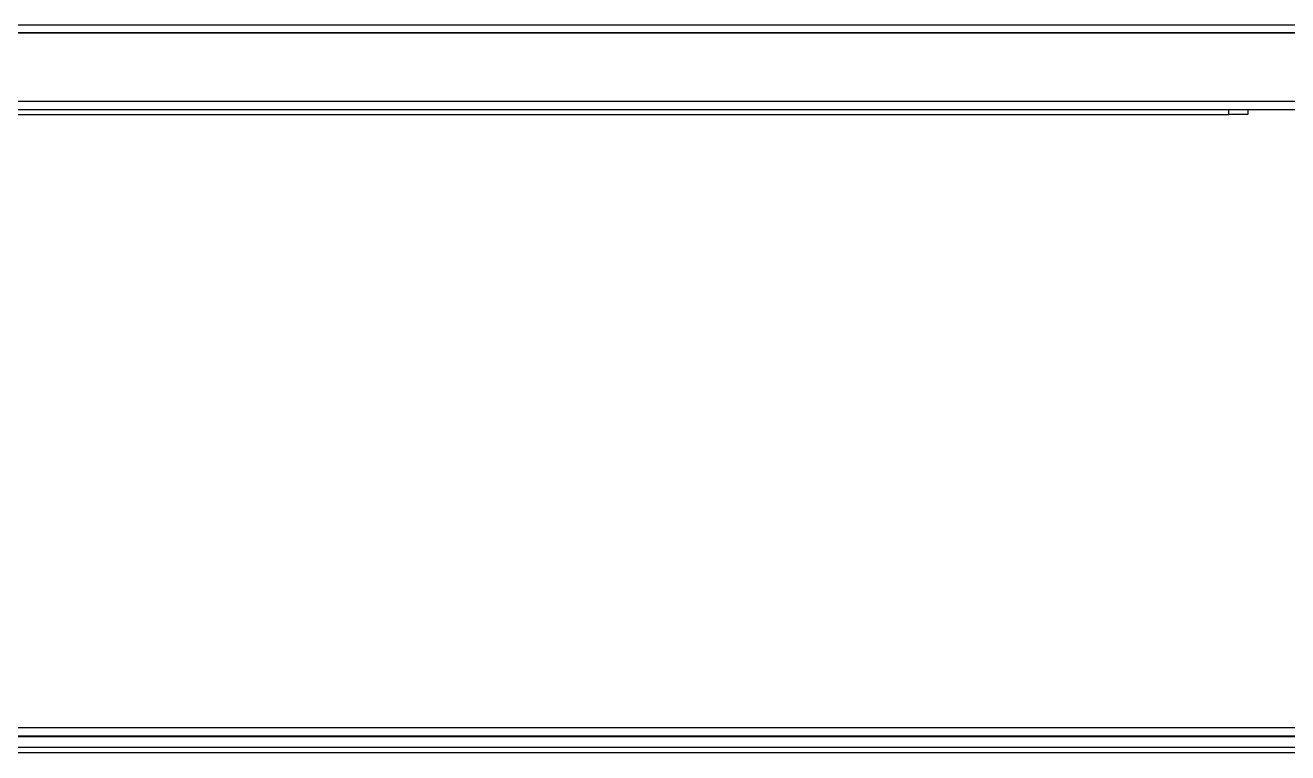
# Model space of a CAD drawing. Header units: millimetres. Extents: x -1281 to 3780, y -2005 to 2969.
# Drawn here: x -66.4 to 262.5, y 44.5 to 234 of the extents above; entities that cross this region are included whole.
import ezdxf

# ---------------------------------------------------------------- set-up
doc = ezdxf.new("R2010")
doc.units = ezdxf.units.MM

msp = doc.modelspace()

# ---------------------------------------------------------------- linework, layer by layer
at = {"color": 7, "linetype": 'Continuous'}
for p, q in [((547.1136, 233.9803), (-322.8864, 233.9803)), ((547.1136, 232.0397), (-322.8864, 232.0397)), ((547.1136, 231.922), (-322.8864, 231.922)), ((110.0169, 232.0397), (110.0136, 231.922)), ((114.2136, 231.922), (114.2103, 232.0397)), ((547.1136, 214.122), (-322.8864, 214.122)), ((547.1136, 211.922), (-322.8864, 211.922)), ((-237.8864, 210.722), (247.1136, 210.722)), ((247.1136, 210.722), (247.1136, 211.922)), ((252.1136, 210.722), (247.1136, 210.722)), ((252.1136, 211.922), (252.1136, 210.722)), ((-232.8864, 51.122), (457.1136, 51.122)), ((-232.8864, 48.922), (457.1136, 48.922)), ((452.7136, 45.922), (-229.4864, 45.922)), ((452.7136, 44.522), (-229.4864, 44.522))]:
    msp.add_line(p, q, dxfattribs=at)
at = {"color": 8, "linetype": 'Continuous'}
msp.add_line((-232.8864, 48.722), (444.6136, 48.722), dxfattribs=at)

doc.saveas('drawing.dxf')
